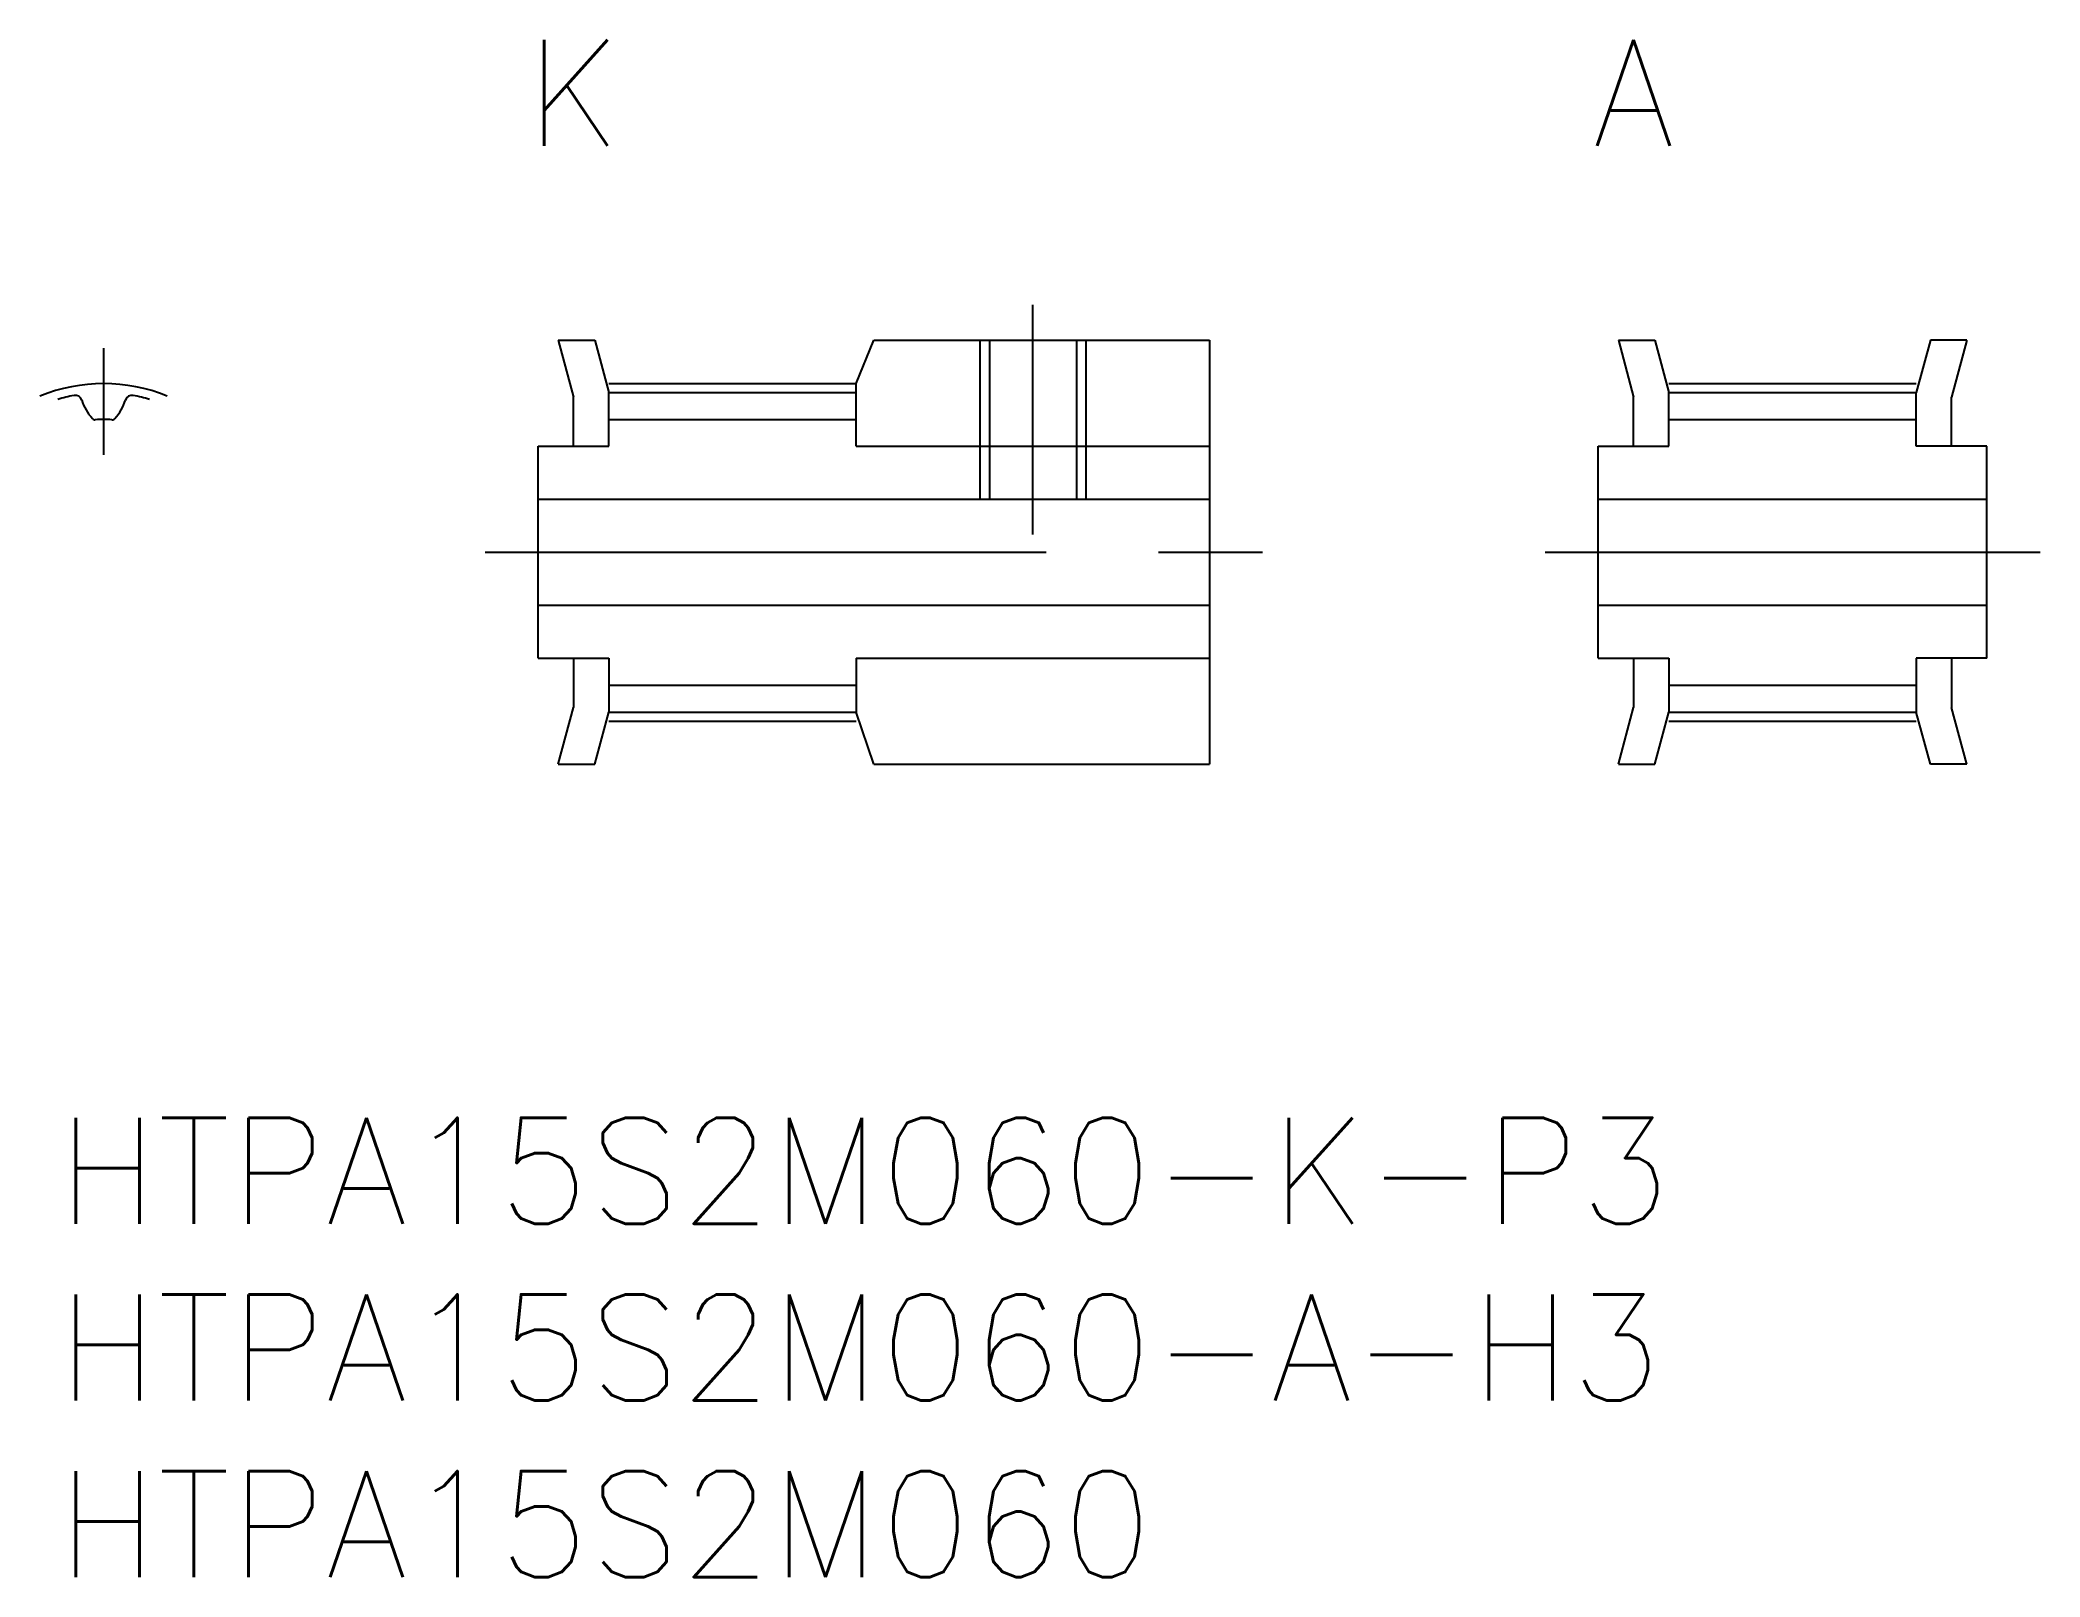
# Model space of a CAD drawing. Extents: x -0.5 to 56.1, y -13 to 30.5.
import ezdxf
from ezdxf.enums import TextEntityAlignment as Align

# ---------------------------------------------------------------- set-up
doc = ezdxf.new("R2010")
doc.units = 0
doc.header["$LTSCALE"] = 0.5
doc.linetypes.add('CENTER', pattern=[50.8, 31.75, -6.35, 6.35, -6.35])
doc.linetypes.add('DASHED', pattern=[19.05, 12.7, -6.35])
for name, color, linetype in [('MSM_CENTER', 1, 'CENTER'), ('MSM_CONTINUOUS', 7, 'CONTINUOUS'), ('MSM_DASHED', 4, 'DASHED'), ('MSM_PART_NUMBER', 7, 'CONTINUOUS')]:
    doc.layers.add(name, color=color, linetype=linetype)
doc.styles.get("Standard").update_dxf_attribs({"font": 'txt.shx', "height": 1, "bigfont": 'bigfont.shx'})

# ---------------------------------------------------------------- blocks, each defined once
blk = doc.blocks.new('*U11')
at = {"layer": 'MSM_PART_NUMBER'}
blk.add_text('HTPA15S2M060-K-P3', height=3, dxfattribs=at).set_placement((0, -3))
blk = doc.blocks.new('*U12')
at = {"layer": 'MSM_PART_NUMBER'}
blk.add_text('HTPA15S2M060-A-H3', height=3, dxfattribs=at).set_placement((0, -8))
blk = doc.blocks.new('*U13')
at = {"layer": 'MSM_PART_NUMBER'}
blk.add_text('HTPA15S2M060', height=3, dxfattribs=at).set_placement((0, -13))

msp = doc.modelspace()

# ---------------------------------------------------------------- linework, layer by layer
at = {"layer": 'MSM_CENTER'}
for p, q in [((27.6, 16.5), (27.6, 23)), ((1.3, 21.774), (1.3, 18.76)), ((15.6, 20.775), (22.6, 20.775)), ((45.6, 20.775), (52.6, 20.775)), ((12.1, 16), (34.1, 16)), ((42.1, 16), (56.1, 16)), ((15.6, 11.225), (22.6, 11.225)), ((45.6, 11.225), (52.6, 11.225))]:
    msp.add_line(p, q, dxfattribs=at)
msp.add_arc((1.3, 16), 4.774, 67.8494, 112.1506, dxfattribs=at)
at = {"layer": 'MSM_CONTINUOUS'}
for p, q in [((14.168, 22), (15.203, 22)), ((14.168, 22), (14.6, 20.388)), ((14.276, 21.597), (14.276, 21.597)), ((15.203, 22), (15.6, 20.52)), ((22.6, 20.775), (23.1, 22)), ((23.1, 22), (32.6, 22)), ((32.6, 22), (32.6, 10)), ((44.168, 22), (45.203, 22)), ((44.168, 22), (44.6, 20.388)), ((44.276, 21.597), (44.276, 21.597)), ((45.203, 22), (45.6, 20.52)), ((52.997, 22), (52.6, 20.52)), ((54.032, 22), (52.997, 22)), ((54.032, 22), (53.6, 20.388)), ((53.924, 21.597), (53.924, 21.597)), ((14.384, 21.194), (14.384, 21.194)), ((44.384, 21.194), (44.384, 21.194)), ((53.816, 21.194), (53.816, 21.194)), ((14.6, 19), (14.6, 20.388)), ((15.6, 20.52), (22.6, 20.52)), ((15.6, 19), (15.6, 20.52)), ((22.6, 19), (22.6, 20.775)), ((44.6, 19), (44.6, 20.388)), ((45.6, 20.52), (52.6, 20.52)), ((45.6, 19), (45.6, 20.52)), ((52.6, 19), (52.6, 20.52)), ((53.6, 19), (53.6, 20.388)), ((15.6, 19.76), (22.6, 19.76)), ((45.6, 19.76), (52.6, 19.76)), ((13.6, 19), (15.6, 19)), ((13.6, 13), (13.6, 19)), ((22.6, 19), (32.6, 19)), ((43.6, 19), (45.6, 19)), ((43.6, 13), (43.6, 19)), ((54.6, 19), (52.6, 19)), ((54.6, 13), (54.6, 19)), ((13.6, 17.5), (32.6, 17.5)), ((43.6, 17.5), (54.6, 17.5)), ((13.6, 14.5), (32.6, 14.5)), ((43.6, 14.5), (54.6, 14.5)), ((13.6, 13), (15.6, 13)), ((14.6, 13), (14.6, 11.612)), ((15.6, 13), (15.6, 11.48)), ((22.6, 13), (32.6, 13)), ((22.6, 13), (22.6, 11.48)), ((43.6, 13), (45.6, 13)), ((44.6, 13), (44.6, 11.612)), ((45.6, 13), (45.6, 11.48)), ((54.6, 13), (52.6, 13)), ((52.6, 13), (52.6, 11.48)), ((53.6, 13), (53.6, 11.612)), ((15.6, 12.24), (22.6, 12.24)), ((45.6, 12.24), (52.6, 12.24)), ((14.168, 10), (14.6, 11.612)), ((15.203, 10), (15.6, 11.48)), ((15.6, 11.48), (22.6, 11.48)), ((23.1, 10), (22.6, 11.48)), ((44.168, 10), (44.6, 11.612)), ((45.203, 10), (45.6, 11.48)), ((45.6, 11.48), (52.6, 11.48)), ((52.997, 10), (52.6, 11.48)), ((54.032, 10), (53.6, 11.612)), ((14.168, 10), (15.203, 10)), ((23.1, 10), (32.6, 10)), ((44.168, 10), (45.203, 10)), ((54.032, 10), (52.997, 10))]:
    msp.add_line(p, q, dxfattribs=at)
for centre, radius, start, end in [((1.3, 16), 4.52, 100.6565, 106.715), ((0.499, 20.255), 0.19, 16.7523, 100.6565), ((2.101, 20.255), 0.19, 79.3435, 163.2477), ((1.3, 16), 4.52, 73.285, 79.3435), ((1.95, 20.692), 1.325, 196.7523, 223.2658), ((0.65, 20.692), 1.325, 316.7342, 343.2477), ((1.058, 19.852), 0.1, 223.2658, 273.5948), ((1.3, 16), 3.76, 86.4052, 93.5948), ((1.542, 19.852), 0.1, 266.4052, 316.7342)]:
    msp.add_arc(centre, radius, start, end, dxfattribs=at)
at = {"layer": 'MSM_DASHED'}
for p, q in [((26.1, 22), (26.1, 17.5)), ((26.37, 22), (26.37, 17.5)), ((28.829, 22), (28.829, 17.5)), ((29.1, 22), (29.1, 17.5))]:
    msp.add_line(p, q, dxfattribs=at)

# ---------------------------------------------------------------- block references
at = {"layer": 'MSM_CONTINUOUS'}
for name in ['*U11', '*U12', '*U13']:
    msp.add_blockref(name, (0, 0), dxfattribs=at)

# ---------------------------------------------------------------- texts
at = {"layer": 'MSM_PART_NUMBER'}
for s, p in [('K', (14.6, 29)), ('A', (44.6, 29))]:
    msp.add_text(s, height=3, dxfattribs=at).set_placement(p, align=Align.MIDDLE_CENTER)

doc.saveas('drawing.dxf')
